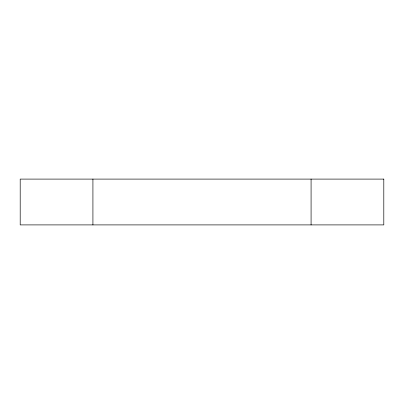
<?xml version="1.0" encoding="UTF-8"?>
<svg xmlns="http://www.w3.org/2000/svg" width="404" height="404" viewBox="0 0 404 404"><rect width="100%" height="100%" fill="white"/><g stroke="black" fill="none" stroke-linecap="round" stroke-linejoin="round"><path stroke-width="0.61" d="M311.08 179.098L311.08 224.902M92.92 179.098L92.92 224.902M383.8 179.098L20.2 179.098L20.2 224.902L383.8 224.902L383.8 179.098"/></g></svg>
